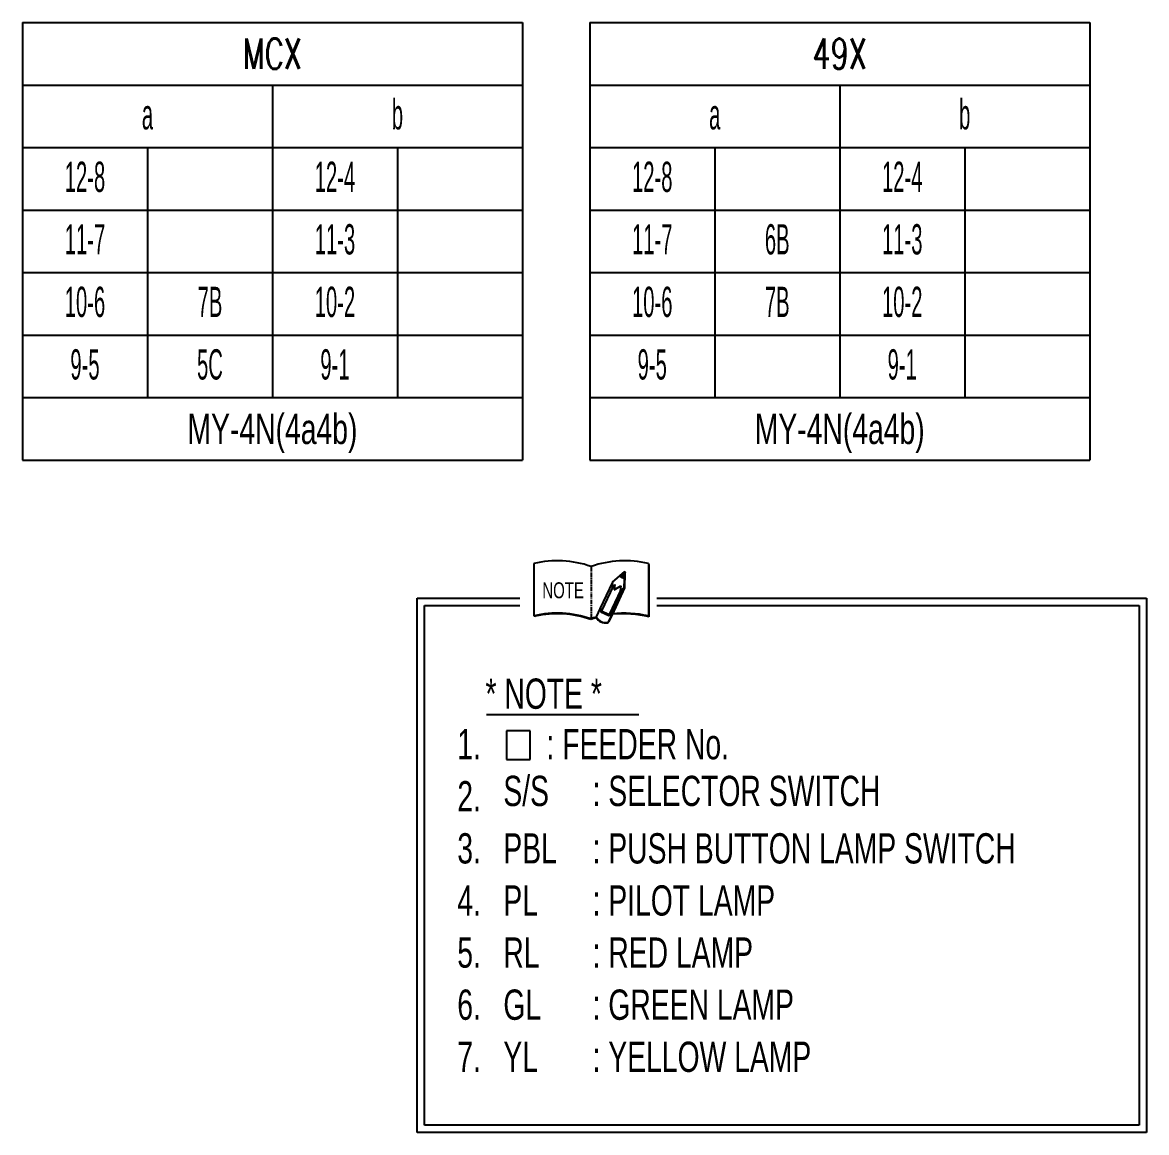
# Model space of a CAD drawing. Header units: millimetres. Extents: x 107 to 2900, y 85 to 3996.
# Drawn here: x 1500.3 to 1634.1, y 814.3 to 946.4 of the extents above; entities that cross this region are included whole.
import ezdxf
from ezdxf.enums import TextEntityAlignment as Align

# ---------------------------------------------------------------- set-up
doc = ezdxf.new("R2010")
doc.units = ezdxf.units.MM
doc.linetypes.add('A1', pattern=[0.7, 0.5, -0.1, 0, -0.1])
for name, color, linetype in [('10', 1, 'Continuous'), ('20', 2, 'Continuous'), ('TEXT', 6, 'Continuous')]:
    doc.layers.add(name, color=color, linetype=linetype)
doc.styles.add('ghs', font='NGULIM.TTF')
doc.styles.add('ROMANS', font='ROMANS.shx', dxfattribs={"width": 0.7})
doc.styles.get("Standard").update_dxf_attribs({"font": 'BareunDotumPro1.ttf'})

msp = doc.modelspace()

# ---------------------------------------------------------------- linework, layer by layer
for p, q in [((1500.27, 946.384), (1559.774, 946.384)), ((1500.27, 946.384), (1500.27, 894.318)), ((1559.774, 946.384), (1559.774, 894.318)), ((1567.785, 946.384), (1567.785, 894.318)), ((1567.785, 946.384), (1627.289, 946.384)), ((1627.289, 946.384), (1627.289, 894.318)), ((1500.27, 938.946), (1559.774, 938.946)), ((1530.022, 938.946), (1530.022, 901.756)), ((1567.785, 938.946), (1627.289, 938.946)), ((1597.537, 938.946), (1597.537, 901.756)), ((1500.27, 931.508), (1559.774, 931.508)), ((1515.146, 931.508), (1515.146, 901.756)), ((1544.898, 931.508), (1544.898, 901.756)), ((1567.785, 931.508), (1627.289, 931.508)), ((1582.661, 931.508), (1582.661, 901.756)), ((1612.413, 931.508), (1612.413, 901.756)), ((1500.27, 924.07), (1559.774, 924.07)), ((1567.785, 924.07), (1627.289, 924.07)), ((1500.27, 916.632), (1559.774, 916.632)), ((1567.785, 916.632), (1627.289, 916.632)), ((1500.27, 909.194), (1559.774, 909.194)), ((1567.785, 909.194), (1627.289, 909.194)), ((1500.27, 901.756), (1559.774, 901.756)), ((1567.785, 901.756), (1627.289, 901.756)), ((1500.27, 894.318), (1559.774, 894.318)), ((1567.785, 894.318), (1627.289, 894.318)), ((1561.124, 882.03), (1561.124, 875.794)), ((1574.765, 882.03), (1574.837, 881.824)), ((1574.765, 882.03), (1574.765, 875.794)), ((1574.837, 881.824), (1574.837, 875.7)), ((1570.489, 879.799), (1568.985, 876.623)), ((1570.59, 879.334), (1569.191, 876.378)), ((1571.901, 879.13), (1570.398, 875.954)), ((1571.919, 879.122), (1570.415, 875.946)), ((1570.489, 879.799), (1570.43, 879.173)), ((1570.43, 879.173), (1570.775, 879.519)), ((1571.938, 879.113), (1570.434, 875.937)), ((1570.44, 876.043), (1571.901, 879.13)), ((1570.476, 876.026), (1571.938, 879.113)), ((1570.775, 879.519), (1570.7, 878.9)), ((1570.7, 878.9), (1571.477, 879.369)), ((1571.477, 879.369), (1571.401, 878.786)), ((1571.401, 878.786), (1571.901, 879.13)), ((1571.901, 879.13), (1571.426, 878.803)), ((1571.426, 878.803), (1570.079, 875.958)), ((1571.426, 878.803), (1570.079, 875.958)), ((1568.985, 876.623), (1568.586, 875.779)), ((1568.971, 876.593), (1569.119, 876.29)), ((1569.028, 876.712), (1569.191, 876.378)), ((1569.119, 876.29), (1570.056, 875.847)), ((1569.191, 876.378), (1570.079, 875.958)), ((1561.124, 875.794), (1561.306, 875.765)), ((1570.398, 875.954), (1569.998, 875.11)), ((1570.415, 875.946), (1570.015, 875.102)), ((1570.434, 875.937), (1570.034, 875.093)), ((1570.056, 875.847), (1570.384, 875.924)), ((1570.079, 875.958), (1570.44, 876.043)), ((1570.079, 875.958), (1570.44, 876.043))]:
    msp.add_line(p, q)
at = {"linetype": 'A1'}
msp.add_line((1567.945, 881.673), (1567.945, 875.437), dxfattribs=at)
at = {"color": 3}
for p, q in [((1570.489, 879.799), (1571.963, 881.085)), ((1571.38, 880.576), (1571.963, 881.085)), ((1571.391, 880.586), (1571.939, 880.327)), ((1571.412, 880.532), (1571.873, 880.313)), ((1571.424, 880.615), (1571.94, 880.37)), ((1571.457, 880.644), (1571.942, 880.414)), ((1571.49, 880.673), (1571.943, 880.458)), ((1571.491, 880.45), (1571.759, 880.323)), ((1571.523, 880.701), (1571.945, 880.502)), ((1571.556, 880.73), (1571.946, 880.546)), ((1571.589, 880.759), (1571.947, 880.59)), ((1571.623, 880.788), (1571.949, 880.634)), ((1571.656, 880.817), (1571.95, 880.678)), ((1571.689, 880.846), (1571.951, 880.721)), ((1571.722, 880.875), (1571.953, 880.765)), ((1571.755, 880.904), (1571.954, 880.809)), ((1571.788, 880.932), (1571.956, 880.853)), ((1571.821, 880.961), (1571.957, 880.897)), ((1571.854, 880.99), (1571.958, 880.941)), ((1571.887, 881.019), (1571.96, 880.985)), ((1571.901, 879.13), (1571.963, 881.085)), ((1571.92, 881.048), (1571.961, 881.028)), ((1571.92, 879.129), (1571.979, 880.998)), ((1571.963, 881.085), (1571.939, 880.318)), ((1571.942, 879.129), (1571.997, 880.901)), ((1571.953, 881.077), (1571.962, 881.072)), ((1571.963, 881.085), (1571.997, 880.901))]:
    msp.add_line(p, q, dxfattribs=at)
for centre, radius, start, end in [((1563.921, 870.106), 12.247, 70.81875, 103.19972), ((1571.969, 870.106), 12.247, 76.80028, 109.18125), ((1563.921, 863.87), 12.247, 70.81875, 103.19972), ((1563.91, 863.807), 12.238, 70.88055, 102.28787), ((1571.588, 866.016), 10.101, 107.55485, 111.14104), ((1571.588, 866.016), 10.029, 107.55485, 111.14104), ((1568.777, 875.641), 0.235, 144.16629, 189.35554), ((1569.706, 876.32), 1.366, 211.67938, 277.645), ((1568.777, 875.641), 0.216, 166.316, 187.01454), ((1569.706, 876.32), 1.344, 211.64259, 277.645), ((1568.768, 875.693), 0.201, 154.66219, 200.02352), ((1569.706, 876.32), 1.325, 211.67938, 277.645), ((1569.816, 875.196), 0.201, 289.30086, 334.66219), ((1569.816, 875.196), 0.22, 289.30086, 334.66219), ((1569.816, 875.196), 0.241, 289.30086, 334.66219), ((1571.78, 862.186), 13.932, 77.62762, 95.30988), ((1571.776, 862.288), 13.757, 77.14106, 95.32476)]:
    msp.add_arc(centre, radius, start, end)
msp.add_arc((1571.864, 880.89), 0.576, 212.94252, 277.49609, dxfattribs=at)
at = {"layer": '10'}
for p, q in [((1548.125, 815.203), (1548.125, 877.031)), ((1548.125, 877.031), (1559.454, 877.031)), ((1575.753, 877.031), (1633.187, 877.031)), ((1633.187, 877.031), (1633.187, 815.203)), ((1633.187, 815.203), (1548.125, 815.203))]:
    msp.add_line(p, q, dxfattribs=at)
at = {"layer": '20'}
for p, q in [((1547.261, 814.339), (1547.261, 877.895)), ((1547.261, 877.895), (1559.454, 877.895)), ((1575.753, 877.895), (1634.051, 877.895)), ((1634.051, 877.895), (1634.051, 814.339)), ((1634.051, 814.339), (1547.261, 814.339))]:
    msp.add_line(p, q, dxfattribs=at)
at = {"layer": 'TEXT', "color": 7, "linetype": 'Continuous'}
for p, q in [((1555.489, 864.072), (1573.638, 864.072)), ((1557.867, 862.104), (1557.867, 858.715)), ((1560.675, 862.104), (1557.867, 862.104)), ((1560.675, 858.715), (1560.675, 862.104)), ((1557.867, 858.715), (1560.675, 858.715))]:
    msp.add_line(p, q, dxfattribs=at)

# ---------------------------------------------------------------- texts
at = {"width": 0.7}
msp.add_text('NOTE', height=1.9008, dxfattribs=at).set_placement((1562.144, 877.893))
at = {"layer": 'TEXT', "color": 7, "width": 0.7}
for s, style, p in [('MCX', 'ROMANS', (1530.022, 942.665)), ('49X', 'ROMANS', (1597.537, 942.665)), ('MY-4N(4a4b)', 'ghs', (1530.022, 898.037)), ('MY-4N(4a4b)', 'ghs', (1597.537, 898.037))]:
    msp.add_text(s, height=3.6, dxfattribs=dict(at, style=style)).set_placement(p, align=Align.MIDDLE_CENTER)
at = {"layer": 'TEXT', "style": 'ghs', "width": 0.5}
for s, p in [('a', (1515.146, 935.467)), ('b', (1544.898, 935.467)), ('a', (1582.661, 935.467)), ('b', (1612.413, 935.467)), ('12-8', (1507.708, 928.029)), ('12-4', (1537.46, 928.029)), ('12-8', (1575.223, 928.029)), ('12-4', (1604.975, 928.029)), ('11-7', (1507.708, 920.591)), ('11-3', (1537.46, 920.591)), ('11-7', (1575.223, 920.591)), ('6B', (1590.099, 920.591)), ('11-3', (1604.975, 920.591)), ('10-6', (1507.708, 913.153)), ('7B', (1522.584, 913.153)), ('10-2', (1537.46, 913.153)), ('10-6', (1575.223, 913.153)), ('7B', (1590.099, 913.153)), ('10-2', (1604.975, 913.153)), ('9-5', (1507.708, 905.714)), ('5C', (1522.584, 905.714)), ('9-1', (1537.46, 905.714)), ('9-5', (1575.223, 905.714)), ('9-1', (1604.975, 905.714))]:
    msp.add_text(s, height=3.6, dxfattribs=at).set_placement(p, align=Align.MIDDLE_CENTER)
at = {"layer": 'TEXT', "color": 7, "linetype": 'Continuous', "style": 'ghs', "width": 0.7}
for s, p in [('* NOTE *', (1555.376, 864.744)), ('1.', (1552.02, 858.738)), (': FEEDER No.', (1562.639, 858.738)), ('S/S', (1557.501, 853.175)), (': SELECTOR SWITCH', (1568.121, 853.175)), ('2.', (1552.02, 852.54)), ('3.', (1552.02, 846.342)), ('PBL', (1557.501, 846.342)), (': PUSH BUTTON LAMP SWITCH', (1568.121, 846.342)), ('4.', (1552.02, 840.143)), ('PL', (1557.501, 840.143)), (': PILOT LAMP', (1568.121, 840.143)), ('5.', (1552.02, 833.945)), ('RL', (1557.501, 833.945)), (': RED LAMP', (1568.121, 833.945)), ('6.', (1552.02, 827.747)), ('GL', (1557.501, 827.747)), (': GREEN LAMP', (1568.121, 827.747)), ('7.', (1552.02, 821.548)), ('YL', (1557.501, 821.548)), (': YELLOW LAMP', (1568.121, 821.548))]:
    msp.add_text(s, height=3.6, dxfattribs=at).set_placement(p)

doc.saveas('drawing.dxf')
